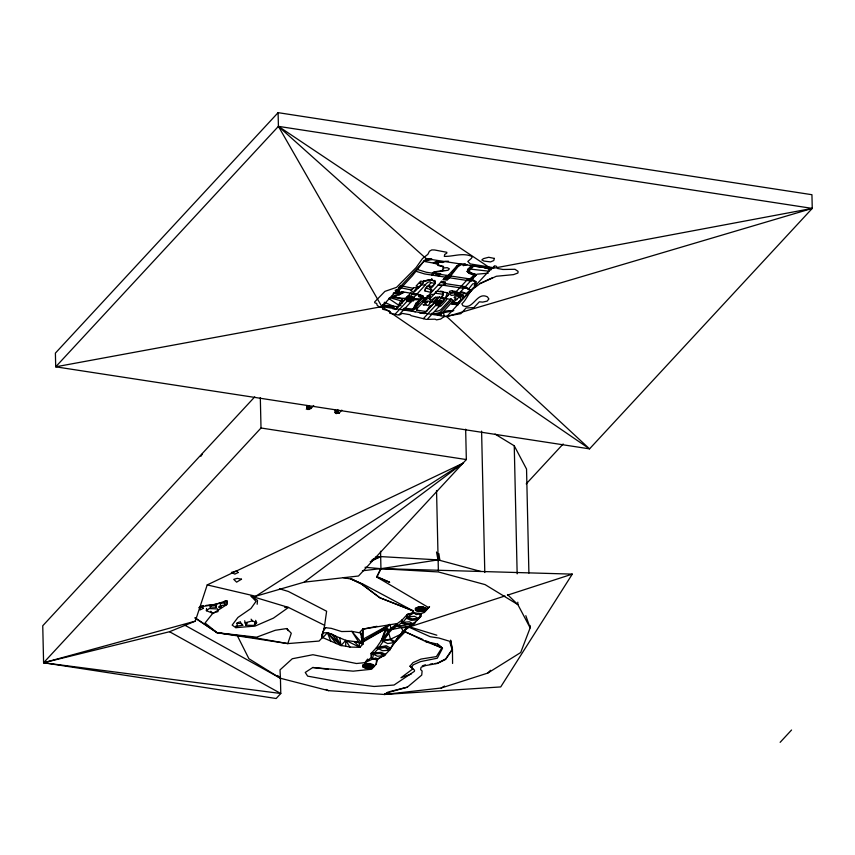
<?xml version="1.0" encoding="UTF-8"?>
<svg xmlns="http://www.w3.org/2000/svg" width="855" height="855" viewBox="0 0 855 855"><rect width="100%" height="100%" fill="white"/><g stroke="black" fill="none" stroke-linecap="round" stroke-linejoin="round"><path stroke-width="1.28" d="M415.915 271.249L424.689 273.963L466.638 280.408L472.815 278.612L470.838 278.303L475.701 275.492L475.701 274.434L467.247 271.516L467.824 269.368L471.191 265.745M402.855 631.46L405.484 631.866L425.758 641.592L437.621 644.114L441.96 647.748L436.392 656.587L421.034 659.066L412.997 662.646L409.994 666.163L414.504 670.16L414.429 671.325L394.048 685.026L374.095 686.48L341.669 682.354L307.65 676.134L305.246 672.447L312.791 667.499L353.147 671.164L371.583 669.241L376.115 664.356L376.617 659.643L384.889 655.048L380.475 653.028L371.262 653.284L377.525 656.223L384.29 655.689L389.891 649.757L385.52 646.872L376.446 647.684L381.416 640.406L392.114 629.44L401.316 627.602L407.878 627.72L413.617 624.032L420.671 616.53L421.162 613.815L413.521 612.64L407.226 614.467L402.042 620.057L402.032 622.729L406.446 624.268L413.018 624.417L415.477 622.13C403.998 628.682 395.865 638.888 389.367 650.206L382.602 650.74L376.446 647.684L371.262 653.284L371.401 657.474L372.662 659.034L376.617 659.643L385.562 654.321L381.148 652.312L371.262 653.284L371.401 657.474L364.957 662.636L356.471 663.512L312.919 654.727L292.292 658.745L280.023 669.882L280.44 678.272L328.47 690.637L384.397 694.484L500.72 686.928L572.294 574.122L380.945 568.596L362.413 570.787M362.018 639.69C363.92 641.678 360.97 635.906 362.199 637.285L362.841 644.157L359.902 647.331L349.941 647.064L345.677 646.166L345.773 640.374L327.433 632.721L323.019 632.882M200.156 607.606L200.027 609.946L203.244 608.375L202.069 606.697L198.777 607.638M382.762 307.202L382.912 305.149L391.387 307.33M257.184 604.261L257.505 600.36L251.156 596.192L288.498 607.445L324.622 625.336L322.036 637.883L319.097 641.058L287.782 643.601L217.106 632.732L195.004 618.015M206.376 610.705L209.219 608.546L217.651 608.92L218.025 611.582L212.489 613.12L206.376 610.705L206.579 608.45M440.988 315.826L441.201 313.678L443.798 312.396L452.562 311.241M426.314 319.385L411.18 315.687L410.026 314.726L402.213 313.39L400.108 314.683L397.682 314.918L389.677 313.229L390.404 312.161L389.367 310.846L382.623 309.254L382.303 305.256M367.618 659.087L364.957 662.636L372.662 659.034L373.304 654.011L378.38 648.518L388.715 633.117L390.553 639.219L394.989 641.635L394.86 642.468L389.367 650.206L385.113 647.481L378.38 648.518M412.003 297.07L411.629 299.806L409.46 299.827L410.689 299.902L412.003 297.07L413.617 297.668L412.003 297.07L413.061 297.348M309.339 409.481L309.585 407.664L311.188 408.252L313.721 405.527M324.622 625.336L326.621 611.24L288.349 591.457L279.457 588.785M431.273 292.485L424.935 290.914L425.587 288.007L431.647 289.813M424.935 290.914L425.416 288.83L431.08 282.716L435.387 283.379L435.131 281.316L431.871 279.916L427.083 280.109L423.61 281.573L420.671 281.113L416.022 286.126L417.999 286.436L416.77 287.761L413.841 287.622L410.977 290.711L413.767 292.624L406.969 299.966L410.945 300.554L425.085 285.292L421.13 284.683M244.69 620.751L245.919 625.208L254.245 625.443L254.876 622.857M402.042 620.057L401.273 623.22L405.698 624.759L412.26 624.909L415.477 622.13L413.617 624.032L406.852 624.011L402.63 622.344L402.042 620.057L390.863 628.361L381.416 640.406L387.668 643.591L394.86 642.468L405.088 631.856L422.936 639.551M451.333 299.271L450.895 300.939L441.18 311.423A7.406 3.164 -1.3 0 1 431.508 313.368M409.288 299.795L407.685 299.207L408.615 295.435L407.579 299.314L409.16 299.934M437.867 303.888L436.264 303.29L437.194 299.517M472.901 264.943L473.168 266.044L467.824 269.368L469.801 269.678L467.247 271.516L469.139 273.376L470.816 272.798L469.342 271.313L469.801 269.678L473.168 266.044L491.561 268.374M460.888 291.491L466.403 293.5L470.346 289.888L465.943 287.985L463.752 288.392L443.948 285.346L437.995 285.217L443.948 285.346L445.541 281.947L441.586 281.338L425.747 298.438L423.246 298.534L422.359 296.044L419.281 294.697L404.052 292.047L397.158 294.152L396.207 293.222L396.164 291.17M376.115 664.356L377.814 658.468M384.365 303.365L384.013 304.551L385.349 305.288L397.874 306.71L400.589 300.971L402.962 298.406L406.382 298.16M437.739 304.017L436.157 303.407L437.204 299.955L438.348 301.035M465.163 263.789L461.615 264.484L460.343 263.789L447.186 280.173L443.232 279.564L444.824 277.843L448.779 278.452L443.232 279.564L447.058 275.438L449.409 277.768L451.013 276.047M254.737 396.88L42.75 625.764L43.594 662.753L169.536 631.727L195.293 621.136L207.209 584.906L462.961 463.218L304.198 582.159L255.656 596.245L207.209 584.906M401.807 303.504L402.566 301.27L404.885 299.902M409.406 626.448L400.899 634.1L394.86 642.468L399.691 634.805L390.553 639.219L381.416 640.406L385.658 628.286L389.303 630.883L391.472 627.88M237.54 626.245L237.081 627.335L235.585 627.538L236.14 626.63L237.081 627.335L237.166 626.298L236.151 625.817M439.545 304.615L435.548 304.049L441.362 297.786L443.702 292.442M399.103 290.764L399.403 292.645L398.494 293.543L395.651 291.395M381.416 640.406L386.684 628.981L387.465 632.027L389.303 630.883M308.708 409.545L309.585 407.664L311.188 408.252M439.278 303.995L440.592 301.163L442.195 301.762L440.592 301.163L440.218 303.899L438.038 303.91M389.891 649.757L390.692 648.186L386.257 645.739L376.446 647.684M409.385 626.437L403.09 631.14L401.316 627.602L396.891 626.042L396.987 623.584L392.114 629.44L397.49 625.668L404.255 625.689L408.476 627.356L401.711 627.335L397.49 625.668L396.987 623.584L362.68 629.173L362.253 639.732L362.99 639.241L362.68 629.173L376.959 626.298M431.262 643.131L442.473 648.357L437.311 658.211L420.51 661.61L413.211 664.827L411.544 667.456M376.745 576.505L389.72 582.287L376.756 577.018L380.945 568.596L376.756 577.018L428.665 607.616L429.573 606.655L424.133 612.511L420.724 613.751L418.694 618.55L411.928 619.084L407.707 616.861L407.226 614.467L413.959 612.714L412.976 610.791L363.204 584.189L350.913 579.006L343.25 577.659M417.379 307.511L416.289 309.531L416.887 310.13L425.363 311.434L426.827 311.156L429.552 306.101L431.337 305.353M476.16 285.88C469.352 290.155 467.557 298.566 461.871 303.878L462.865 305.684C473.51 310.493 476.577 291.299 487.414 296.867L488.878 298.972L487.136 301.12L482.68 302.114L479.356 301.826L473.862 307.597L466.093 307.971L460.877 313.657L443.969 316.692L440.667 319.065L436.51 319.866L435.077 319.182L427.19 319.364L439.534 306.037L439.502 304.658L448.811 294.505L448.031 293.083L446.278 292.56L436.958 291.213M422.969 297.07L419.805 300.49L414.312 309.221L404.191 308.185M200.893 456.271L202.304 454.026M394.914 295.68L396.015 296.813L391.846 296.407L399.039 294.879L400.322 292.912M247.191 623.295L245.919 625.208L245.353 623.017M408.968 300.255L412.431 296.61L408.861 300.255M437.546 304.305L441.02 300.704L437.439 304.348M530.089 625.454L530.143 627.869L520.695 652.536L487.724 673.099L441.169 688.019L384.397 694.484L388.245 692.497L407.354 687.164L421.739 675.087L422.103 670.993L420.575 669.561L421.098 667.263L425.341 665.607L437.311 663.469L445.573 659.472L452.145 649.843L450.585 640.149L452.445 649.052L445.754 658.842L437.45 663.191L435.035 663.512M220.483 607.146L219.938 606.12L219.072 607.232L221.263 607.392L219.981 607.616L221.103 606.259L219.062 606.43L219.169 607.467L220.323 607.616L221.263 607.392L221.103 606.259M322.666 631.877L325.659 627.709L331.216 628.329L341.615 631.546L351.79 631.353L360.682 633.021L362.413 637.274M441.362 297.786L443.285 295.114L442.762 291.512L440.229 291.127M429.392 258.584L423.77 261.352L412.463 275.673L396.207 293.222M433.004 290.604L429.926 289.546L435.387 283.379M447.721 295.798L448.811 294.505M412.26 296.589L409.032 300.287L410.924 300.575L410.956 301.943L399.061 314.79M437.621 304.369L440.838 300.671M254.245 625.443L256.639 622.782L255.656 620.335M469.213 293.169L473.157 288.798L480.147 283.636L496.306 276.272L513.492 274.626L517.938 273.012L518.077 271.345L514.956 269.293L502.9 269.475L497.311 268.417L496.392 266.268L494.532 265.787L493.538 266.856L494.19 267.391L492.64 267.551L470.293 263.939L467.803 261.48L471.308 258.445L472.249 256.906L471.362 256.179C462.106 252.567 453.396 256.639 444.322 256.382L444.686 254.48L446.834 253.123L446.802 252.289L434.554 249.97L431.754 249.917L429.456 251.199L427.874 254.32L422.477 258.573L416.032 267.69L396.581 287.333L384.9 291.395L374.597 302.029L374.864 302.884L376.734 303.407L377.012 305.043L378.69 306.55L382.035 307.426M278.099 112.657L55.393 353.115L55.703 366.816L589.544 448.864L812.25 208.406L811.94 194.705L278.099 112.657L278.409 126.358L381.854 306.635L589.544 448.864L446.748 316.617L381.854 306.635L55.703 366.816L278.409 126.358L812.25 208.406L446.748 316.617L491.144 268.673L812.25 208.406M260.315 397.618L261.01 428.002L43.594 662.753L276.154 698.503L280.782 693.501L280.419 677.652M381.854 306.635L426.495 258.424M396.367 308.644L411.073 292.773M307.608 408.872L309.414 407.632L307.234 407.653L308.965 405.794M407.215 299.816L408.711 300.041M432.341 273.173L433.784 271.933L443.959 270.372L442.43 269.378L443.328 268.406L442.559 266.578L437.675 265.349L437.514 263.8L436.392 263.319L433.303 262.87L436.285 261.491L442.708 261.972M394.957 314.341L407.001 301.334L406.927 297.251L408.615 295.862L409.769 296.952M307.715 409.47L310.012 407.204L307.886 409.492M434.34 273.29L435.067 272.499L434.19 272.371L431.711 275.043L434.34 273.29L440.731 274.027L438.786 276.133L434.34 273.29L434.19 272.371L448.052 270.244L449.377 268.812L447.272 267.679L443.724 267.978L443.488 266.397L438.668 265.2L438.433 263.607L436.36 262.004L442.783 262.485L445.156 261.288L448.469 261.224M410.689 300.34L409.192 300.116M424.646 285.217L427.917 282.225L430.129 281.787L431.08 282.716M431.219 290.422L431.337 289.866L430.738 292.506L431.444 290.454M429.766 298.117L425.801 299.261L423.824 298.951L414.312 309.221L419.784 299.806L422.969 296.899M447.058 275.438L445.466 277.159L448.779 278.452M425.801 299.261L416.289 309.531L416.887 310.13M448.02 275.588L457.307 265.552L460.343 263.789M417.625 293.682L418.79 296.546C422.637 298.844 428.43 298.299 431.23 294.59L434.105 294.291M458.034 304.893L451.686 303.92L453.278 302.2L453.481 300.511L451.579 299.261C445.284 299.603 436.905 293.97 432.042 299.72L430.396 299.838L429.702 299.047L441.95 285.827M443.948 285.346L445.541 283.625L465.344 286.671L468.764 288.84L472.708 283.881L474.108 283.721L475.487 282.225L472.74 280.654L470.549 281.06M435.612 297.123L431.561 301.494L423.791 300.81M437.6 297.422L433.538 301.804L429.349 302.649L430.033 303.365L428.088 305.459L423.246 304.722L426.153 304.134L424.508 302.51L427.286 302.328L422.99 301.665M439.652 296.867L424.059 313.7L437.204 299.955L438.241 301.152L440.411 301.131L436.809 303.611M335.694 413.499L337.501 412.26L335.32 412.27L337.853 409.534M423.321 318.669L435.58 305.427L435.537 301.313M336.4 413.66L338.099 411.821M490.898 268.78L474.162 265.52L470.795 269.143L489.146 271.227M473.296 266.45L474.162 265.52M439.267 304.401L437.771 304.177M339.275 412.88L337.672 412.281L339.275 412.88L341.808 410.144M439.075 305.577L442.153 302.253M442.537 301.836L443.937 300.329A7.406 3.164 -1.3 0 0 444.418 298.673M468.23 278.687L455.533 292.389L456.303 294.644L459.53 295.883L463.239 295.125L463.72 297.209L458.643 302.243M450.852 298.876L441.137 309.371A7.406 3.164 -1.3 0 1 435.302 311.434M466.638 280.408L470.592 281.017L471.383 280.162M459.627 303.183L453.278 302.2L459.766 296.599L463.239 295.125L459.766 293.671L456.303 294.644L459.488 292.998L476.908 274.199L488.237 273.173M455.64 304.53L460.888 300.265L459.53 295.883L459.766 293.671L456.335 291.534L452.252 290.903M465.654 429.178L466.338 459.563L358.491 576.014L304.198 582.159M360.682 633.021L362.841 644.157L358.822 642.212L345.773 640.374L340.995 645.536L322.859 637.648L327.433 632.721L331.986 634.282L335.78 636.195L340.995 645.536L345.677 646.166M359.549 632.55L362.68 629.173L362.691 639.797M362.477 639.764L362.189 637.232L361.195 637.317M362.99 642.02L364.583 640.299L389.848 624.417L385.765 628.831L362.99 642.02L362.103 641.079L363.792 641.164L362.06 639.914L364.583 640.299L362.392 640.769L363.792 641.164L362.103 641.079M526.21 483.877L563.146 443.991M397.49 625.668L402.63 622.344L407.707 616.861L413.959 612.714L416.064 614.606L420.724 613.751L420.671 616.53L417.422 619.918L410.849 620.238L406.435 618.229L407.226 614.467L407.108 617.502L411.522 619.512L418.095 619.191L420.671 616.53L418.694 618.55L414.472 616.327L407.707 616.861M424.133 612.511L428.665 607.616M780.134 742.343L791.548 730.02M395.491 309.553L408.615 295.862L409.663 297.059L411.832 297.048L408.23 299.528M210.031 606.975L211.687 605.319L216.411 604.955L216.422 607.253L210.031 606.975L211.484 605.426M398.89 291.245L399.328 290.786L396.143 289.653M308.228 409.021L310.012 407.204M487.724 673.099L490.524 670.299M471.565 289.77L473.125 288.306M404.297 630.424L408.391 627.271L504.952 595.978M400.899 634.1L405.088 631.856M323.799 628.927L325.659 627.709M388.234 691.984L384.397 694.484L386.909 693.662M462.961 463.218L255.656 596.309M461.615 264.484L459.285 265.852L457.307 265.552L450.638 275.203L448.661 274.893L449.997 275.887M441.169 688.019L444.557 686.041M389.848 624.417L362.99 639.241M365.983 639.487L368.313 638.236M370.632 636.986L385.765 628.831L390.457 629.558M241.26 623.359L242.756 625.315L237.594 626.01L236.814 623.284L239.037 622.119M407.685 299.207L411.832 297.048M436.264 303.29L440.411 301.131L439.181 301.056M306.293 409.246L309.414 407.632L308.174 407.557M335.416 413.328L337.501 412.26L335.32 412.27M399.039 294.879L403.795 292.528L400.984 291.929M370.204 561.714L380.678 556.594L438.123 559.886L481.012 571.503M362.274 640.705L362.734 640.213L361.996 639.989M480.018 283.443L492.395 277.768M422.99 611.389L426.036 610.01L425.972 608.172M423.588 280.536C423.824 283.636 429.52 278.035 431.743 280.055L434.832 281.391L435.035 283.326L432.202 286.382L429.306 286.703L430.247 287.633L429.638 285.72M393.236 293.468L400.001 293.639L403.282 292.26L400.813 292.196M439.256 306.635L441.052 305.887L445.915 300.629A9.608 4.104 -1.3 0 0 446.492 298.491M372.021 559.875L380.678 556.594L375.377 557.193M418.084 287.964L416.31 288.637L413.959 291.17L414.568 291.769L421.12 284.939L418.287 287.996L416.77 287.761M434.564 263.458L437.514 263.8L423.77 261.352L431.241 258.616M411.234 674.018L400.984 677.726L412.858 668.877L409.994 666.163M397.757 289.45L400.632 288.445M422.306 665.874L425.384 664.795M372.662 659.034L375.933 657.944L376.617 659.643M373.229 559.063L380.678 556.594M507.496 595.155L572.294 574.122M467.097 264.526L463.367 265.67L462.641 264.729L465.804 264.398M459.488 292.998L454.636 294.131L455.063 294.964L451.098 295.402L449.783 292.966L459.488 292.998L453.428 292.068A2.105 0.898 -1.3 0 1 450.692 292.624A2.105 0.898 -1.3 0 1 449.527 291.48A2.105 0.898 -1.3 0 1 452.284 290.935M222.172 602.604L213.697 604.581M436.52 552.02L438.155 560.549L439.823 560.078L438.872 553.645M195.293 621.136L43.594 662.753L280.782 693.501L169.536 631.727M245.096 622.814L252.492 620.869L256.639 622.782M389.506 691.663L407.354 687.164M437.129 314.661L441.201 313.678M423.77 261.352L432.395 259.343M399.541 286.703L402.865 286.04M423.246 304.722L426.153 304.134M457.233 302.809L451.686 303.92L451.654 302.552L453.246 300.832L443.553 311.305L453.802 310.589M199.6 606.997L215.3 604.453L226.746 600.712L227.312 604.271L212.318 613.901L205.061 622.985L217.106 632.732L255.57 637.873L287.782 643.601L291.288 633.266L286.767 628.553L275.299 630.263L256.628 637.189L217.106 632.732L195.143 617.791M438.123 559.886L380.945 568.682L365.032 567.293M383.425 640.855L390.158 639.807L394.401 642.543M430.215 664.153L432.619 663.833M452.562 311.06L443.157 311.722A9.608 4.104 -1.3 0 1 431.893 314.362M200.765 606.003L203.351 605.714M205.937 605.436L211.11 604.859M426.666 286.297L432.555 286.436M409.663 297.059L411.96 296.909M410.582 300.02L409.331 299.955L411.522 299.923M438.241 301.152L440.539 301.003M440.111 304.017L437.92 304.049L439.128 304.252M307.234 407.653L309.531 407.504M335.427 412.153L337.618 412.121M467.247 271.516L469.342 271.313M402.63 622.344L409.395 621.809L413.617 624.032M373.304 654.011L380.069 653.477L384.29 655.689M312.791 667.499L328.181 669.305M401.711 631.856L404.297 631.685M423.033 606.815L418.512 606.932L415.327 608.365L415.391 610.299L418.608 611.592L423.107 611.507L426.314 610.053L426.239 608.119L422.926 606.943L418.629 607.05L415.605 608.407L415.669 610.246L418.715 611.475M370.482 663.555L365.961 663.662L362.787 665.094L362.851 667.028L366.058 668.332L370.568 668.236L373.763 666.782L373.699 664.848L370.375 663.672L366.079 663.779L363.054 665.137L363.119 666.975L366.175 668.215L370.45 668.118L373.485 666.74L373.421 664.912M416.727 294.302L412.196 294.334L416.15 294.932M284.726 607.467L288.498 607.445L273.44 618.122L255.079 626.084L235.788 627.677L232.165 625.091L237.936 617.449L250.932 608.504L256.019 601.386L251.156 596.192M460.097 292.346L466.018 293.917L468.113 293.5L463.72 297.209L455.512 295.948L454.058 297.508L455.95 297.797L454.561 299.293L456.933 299.656M236.814 623.284L240.918 623.466L242.756 625.315M410.603 296.963L411.832 297.048M362.937 640.181L364.583 640.299M402.833 309.318L411.137 310.536L412.099 311.338M447.304 292.998L445.305 298.395L440.774 298.416L444.728 299.026M475.701 275.492L469.139 273.376L473.916 273.739L473.125 274.594L475.701 274.434L473.723 275.192L470.207 278.997L470.592 281.017M417.507 269.528L426.282 272.243L433.303 273.322M440.731 274.027L436.98 273.685L438.786 276.133M440.378 274.412L472.184 279.296L476.438 281.851L475.07 283.871L476.695 284.341M468.38 289.257L470.346 289.888L465.943 287.985M400.236 285.634L413.2 288.306M398.633 287.355L411.608 290.027M435.131 293.18L442.815 294.259M426.998 295.905L430.343 297.102L430.396 299.838M413.083 298.481L420.585 298.951L420.596 299.635M412.249 299.336L413.521 299.528L412.26 300.885L413.232 301.035L414.483 299.678L419.784 299.806L419.805 300.49M391.718 296.674L402.962 298.406M391.334 297.102L402.577 298.833M407.343 299.699L408.572 299.891M409.321 300.009L410.55 300.201M435.58 305.427L439.534 306.037M407.001 301.334L410.956 301.943M402.566 301.27L389.378 297.551M401.038 305.727L399.061 305.427L388.736 298.491M403.389 309.04L412.089 310.376L415.295 311.851M418.929 312.406L423.77 313.154M394.999 309.083L392.605 308.719L394.091 307.105L384.953 305.705L382.987 304.637M419.773 312.973L422.188 313.347M310.675 408.808L306.721 408.198L306.667 405.505M339.007 413.168L335.064 412.559L335 409.866M261.01 428.002L466.338 459.563M344.522 577.51L347.077 577.905M406.948 627.046L409.577 627.452L430.247 636.74L438.968 638.054L449.645 641.271L452.145 649.843M440.688 282.31L445.541 283.625M418.565 294.612L423.182 295.798L418.79 296.546L418.747 294.719M440.71 301.024L442.302 301.644M412.131 296.942L413.724 297.551M337.8 412.153L339.382 412.762M309.713 407.525L311.295 408.145M409.673 626.907L436.852 635.212M483.738 267.188L491.027 269.72M483.727 267.038L491.027 269.656M425.758 641.592L441.96 647.748M395.876 291.17L399.403 292.645L395.085 290.262M393.46 292.934L395.512 293.821M425.309 640.566L428.879 642.105M394.486 306.688L384.376 302.275L384.44 305.011M350.913 579.006L361.515 584.008L379.812 597.731L412.976 610.791L379.812 597.731L361.547 584.008M359.902 647.331L354.184 641.539L358.833 642.223L362.841 644.157L351.79 631.353L358.833 642.223L359.902 647.331L345.773 640.374L349.941 647.064M326.118 689.451L328.47 690.637M441.586 281.338L444.632 282.92M350.903 578.493L361.515 584.008M423.578 301.078L425.395 302.039M398.077 292.613L400.001 293.639M184.253 624.866L280.44 678.272L277.629 675.482M421.868 297.871L423.824 298.951M495.034 434.073L514.25 445.797L526.541 469.053L528.903 573.107M280.44 678.272L248.901 658.713L237.594 636.216M437.621 644.114L442.473 648.357M330.896 641.474L327.433 632.721L340.995 645.536L339.766 637.766M507.464 594.524L517.863 604.603L530.143 627.869L525.814 615.686M461.401 286.062L463.752 288.392M201.737 606.815L203.244 608.375M210.822 611.24L212.489 613.12M412.121 610.588L413.959 612.714M251.103 619.18L252.492 620.869M327.433 632.721L336.325 643.601M331.997 634.26L340.995 645.536M286.767 628.553L288.274 630.723M215.15 605.041L216.422 607.253M240.137 621.542L240.918 623.466M406.905 297.273L407.579 299.314L406.916 297.273L406.969 299.966M435.494 301.355L436.157 303.407M390.158 624.855L390.863 628.361M322.153 634.1L322.859 637.648M437.589 556.68L438.155 560.549M443.798 312.396L443.969 316.692M514.25 445.797L517.157 573.855M517.799 602.187L517.863 604.603L485.074 584.606L438.391 571.952L380.945 568.682L380.55 551.251M481.589 431.134L484.796 572.529M435.633 291.833L435.569 293.254L435.537 291.929M434.81 280.365L434.832 281.391M431.85 278.89L431.871 279.916M436.542 490.514L438.369 570.755M431.722 279.019L431.743 280.055M431.209 289.738L431.177 292.581M429.638 296.311L429.702 299.047M429.349 286.222L429.37 287.248M423.941 280.59L423.962 281.626M423.204 296.706L423.246 298.534M362.231 639.722L362.264 640.801M321.95 634.111L322.036 637.883M452.445 649.052L452.584 663.469M494.329 258.413L493.763 260.54L490.535 261.919L483.951 261.053L481.825 259.941L483.449 258.627L488.707 257.269L494.329 258.413M227.419 601.407L226.853 602.828L224.234 602.786L223.529 601.706L226.436 600.734L227.419 601.407M415.819 303.333L412.89 309.521L419.784 299.806L415.819 303.333M420.307 282.588L419.602 283.358L421.098 282.706L420.307 282.588M423.268 282.695L421.921 284.149L423.268 282.695M474.814 284.961L474.279 285.538L476.128 285.164L474.814 284.961M241.505 579.209L236.611 582.148L233.725 579.348L237.263 578.354L241.505 579.209M238.064 572.551L234.847 574.122L231.406 572.433L236.888 570.873L238.064 572.551M421.857 609.369L419.773 609.049L421.857 609.369M422.904 609.53L419.976 610.117L418.736 608.888L421.665 608.3L422.904 609.53M423.952 609.69L419.559 610.566L417.732 609.829L417.689 608.728L422.081 607.841L423.909 608.589L423.952 609.69M424.988 609.85L422.562 610.951L419.142 611.026L416.695 610.032L416.642 608.568L419.068 607.478L422.498 607.392L424.935 608.386L424.988 609.85M369.317 666.098L367.233 665.778L369.317 666.098M370.365 666.259L367.436 666.847L366.186 665.617L369.114 665.03L370.365 666.259M371.401 666.419L367.009 667.306L365.181 666.558L365.149 665.457L369.531 664.581L371.369 665.318L371.401 666.419M372.449 666.579L370.012 667.68L366.592 667.755L364.155 666.772L364.102 665.297L366.517 664.207L369.959 664.121L372.395 665.115L372.449 666.579M225.88 604.913L220.718 605.607L219.938 602.871L224.042 603.064L225.88 604.913M491.144 268.673L426.25 258.702L278.409 126.358L491.144 268.673"/></g></svg>
